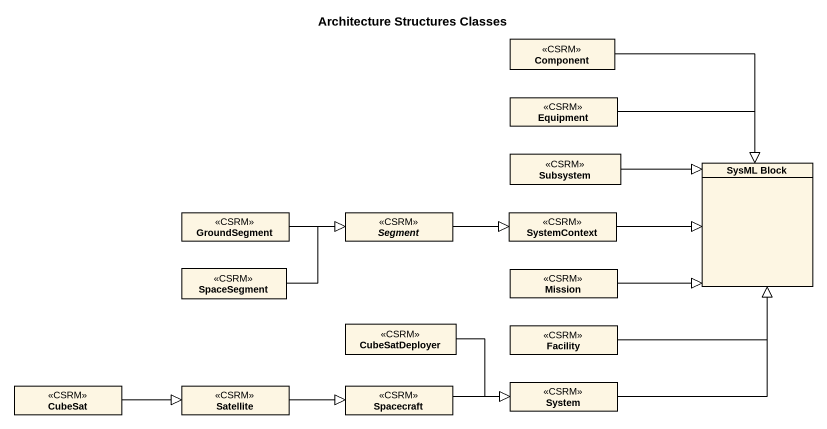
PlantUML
@startuml
title Architecture Structures Classes
hide circle
hide empty members
class "Component" as Component_ <<CSRM>>
class Equipment <<CSRM>>
class Subsystem <<CSRM>>
class "SysML Block" as SysML_Block
class GroundSegment <<CSRM>>
abstract class Segment <<CSRM>>
class SystemContext <<CSRM>>
class SpaceSegment <<CSRM>>
class Mission <<CSRM>>
class CubeSatDeployer <<CSRM>>
class Facility <<CSRM>>
class CubeSat <<CSRM>>
class Satellite <<CSRM>>
class Spacecraft <<CSRM>>
class System <<CSRM>>
Component_ --|> SysML_Block
Equipment -right-|> SysML_Block
Subsystem -right-|> SysML_Block
GroundSegment -right-|> Segment
Segment -right-|> SystemContext
SystemContext -right-|> SysML_Block
SpaceSegment -right-|> Segment
Mission -right-|> SysML_Block
CubeSatDeployer -right-|> System
Facility -right-|> SysML_Block
CubeSat -right-|> Satellite
Satellite -right-|> Spacecraft
Spacecraft -right-|> System
System -up-|> SysML_Block
@enduml
